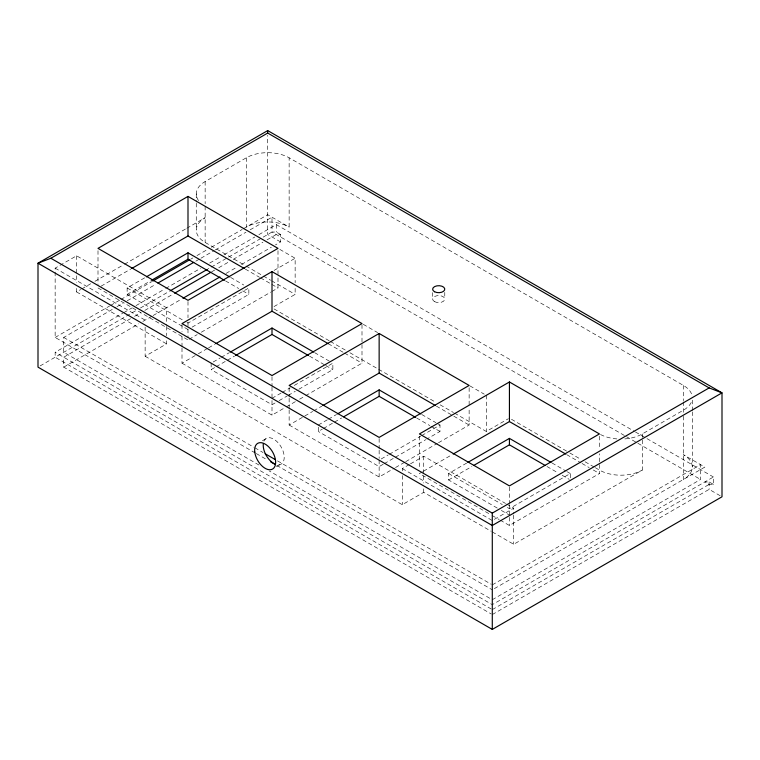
<?xml version="1.0" encoding="UTF-8"?>
<svg xmlns="http://www.w3.org/2000/svg" width="760" height="760" viewBox="0 0 760 760"><rect width="100%" height="100%" fill="white"/><g stroke="black" fill="none" stroke-linecap="round" stroke-linejoin="round"><path stroke-width="0.57" stroke-dasharray="3.8 2.85" d="M255.246 452.969L55.147 337.44L55.147 268.156L76.57 255.787L166.573 307.752L166.573 325.233M198.569 200.621A30.305 17.499 0 0 1 205.143 181.555L246.287 157.805A30.305 17.499 0 0 1 289.142 157.805L683.43 385.443A30.305 17.499 0 0 1 692.047 395.533M76.57 288.42L76.57 291.916L80.655 289.56M81.671 288.971L90.858 283.67M94.943 281.305L123.509 264.812M124.526 264.224L185.754 228.874M186.78 228.285L205.143 217.683A30.305 17.499 0 0 0 205.143 242.43L245.034 265.459M101.07 286.188L130.73 269.059M187.995 329.526L127.139 294.386L127.139 287.954L145.398 277.409M127.139 294.386L150.47 280.915M55.147 337.44L109.611 305.995M110.637 305.406L119.88 300.067M120.916 299.469L151.743 281.675M190.788 259.122L192.85 257.934M196.954 255.569L207.233 249.631M211.346 247.256L242.174 229.463M243.2 228.864L267.71 214.719L289.142 227.088L289.142 157.805M258.989 465.025L63.716 352.288L63.716 337.44L115.938 307.287M116.964 306.698L123.111 303.154M127.205 300.789L155.876 284.231M195.814 261.174L199.909 258.808M200.934 258.219L214.254 250.534M215.27 249.935L245.993 232.199M250.087 229.843L272.004 217.189L272.004 232.037L208.23 268.85M491.264 609.026L55.147 357.238L55.147 352.288L122.711 313.272M123.737 312.683L131.927 307.952M136.021 305.596L164.692 289.037M165.718 288.448L200.526 268.356M209.741 263.036L219.972 257.127M224.067 254.762L254.79 237.025M258.885 234.659L276.288 224.608L634.41 431.376M40.052 365.949L136.562 310.232M140.448 307.99L169.394 291.27M130.464 318.697L63.716 357.238L63.716 367.137L491.255 613.975M134.567 316.331L140.733 312.769M144.837 310.403L173.593 293.797M211.593 271.861L214.671 270.085M218.775 267.71L229.045 261.782M233.159 259.407L262.931 242.221M267.045 239.846L276.288 234.507L280.573 234.507L280.573 241.936L275.433 244.9M63.716 367.137L138.738 323.817M142.851 321.442L152.285 315.998M153.13 315.514L181.906 298.898M226.1 273.381L237.405 266.855M241.518 264.48L271.32 247.275M274.008 270.465L295.146 258.257L295.146 282.739M192.061 327.18L248.852 294.386L248.852 287.954L187.995 323.085L184.956 321.337M145.141 327.113L145.141 356.25L166.573 343.872L166.573 340.375M189.022 339.321L197.201 334.599M201.295 332.243L270.845 292.087M271.861 291.498L277.998 287.954L277.998 276.308M274.008 306.584L295.146 294.386L295.146 287.394M182.001 348.033L182.001 363.175L197.343 354.322M198.36 353.723L207.565 348.412M208.591 347.823L214.728 344.28M213.17 362.007L220.267 357.903M221.284 357.314L229.396 352.63M211.147 363.175L211.147 369.607L215.203 367.27M216.21 366.681L226.357 360.82M227.373 360.24L234.469 356.136M272.004 398.306L281.124 393.043M282.14 392.454L290.253 387.771M294.31 385.424L332.861 363.175L332.861 369.607L296.343 390.688M275.044 402.99L272.004 404.748L211.147 369.607M279.101 400.644L287.213 395.96M288.23 395.371L295.327 391.276M182.001 363.175L272.004 415.131L285.294 407.455M286.32 406.866L295.526 401.555M299.611 399.19L304.731 396.245M305.748 395.647L361.998 363.175L361.998 344.546M289.142 409.897L289.142 425.03L312.664 411.454M313.69 410.865L321.869 406.134M262.428 440.743L267.188 437.998M318.288 425.03L327.417 419.767M328.424 419.178L336.547 414.494M318.288 427.177L318.288 431.462L322.344 429.124M323.361 428.535L333.498 422.683M334.514 422.094L341.61 418M276.431 466.726L280.24 464.531M381.168 458.992L388.274 454.898M389.281 454.309L420.726 436.154M421.743 435.575L440.002 425.03L440.002 431.462L426.816 439.08M383.202 464.255L379.145 466.602L318.288 431.462M384.218 463.676L394.354 457.815M395.371 457.235L425.799 439.66M289.142 425.03L379.145 476.995L394.487 468.141M395.504 467.542L404.709 462.232M405.735 461.643L437.437 443.337M438.463 442.748L469.138 425.03L469.138 407.569M402.287 470.915L402.287 468.578L409.431 464.455M410.447 463.866L423.719 456.209L505.533 503.443M454.499 413.117L486.286 431.462L508.421 418.684M422.493 471.76L419.425 473.527L491.017 514.862M423.519 471.171L452.152 454.632M497.258 508.069L448.571 479.959L448.571 473.527L466.83 462.992M145.141 356.25L402.287 504.706L423.719 492.337L491.216 531.306M448.571 479.959L471.903 466.498M570.285 477.822L570.285 473.527L509.428 508.668L506.388 506.911M494.323 519.365L513.712 508.174L513.712 513.997M624.815 438.919A30.305 17.499 0 0 0 642.285 433.941L683.43 410.181A30.305 17.499 0 0 0 692.047 400.102M500.222 520.172L509.428 525.492L599.431 473.527L599.431 453.739M492.233 531.895L513.712 544.293L642.285 470.07L642.285 438.605M492.29 584.877L700.568 464.626L700.568 479.465L492.29 599.725L269.268 470.962M494.342 588.639L704.852 467.096L683.43 454.727A30.305 17.499 0 0 1 692.047 469.376L691.267 471.627A30.305 17.499 0 0 1 683.43 479.465L683.43 414.798M713.431 484.414L709.146 481.945L704.852 481.945L709.146 484.414L713.431 484.414L713.431 476.995L492.29 604.665L55.147 352.288M492.29 609.615L709.146 484.414M492.29 614.564L709.146 489.364L722 496.793M280.573 234.507L276.288 232.037L272.004 232.037L625.547 436.154M635.436 431.965L713.431 476.995M626.572 436.743L636.851 442.681M637.878 443.27L700.568 479.465M280.573 241.936L267.71 234.507L267.71 135.309M279.803 249.403L295.146 258.257M363.251 324.311L377.606 332.595M469.88 385.871L484.234 394.155M246.05 266.048L262.418 275.49M263.435 276.079L270.598 280.212M271.624 280.81L295.146 294.386M511.47 419.283L568.746 452.352M569.772 452.941L581.02 459.439M585.114 461.795L594.311 467.115M595.336 467.704L599.431 470.07A30.305 17.499 0 0 0 642.285 470.07M245.271 269.059L259.587 277.324M260.613 277.913L270.845 283.822M271.861 284.411L277.998 287.954M566.703 454.632L581.02 462.897M582.046 463.495L589.2 467.628M593.294 469.984L599.431 473.527M230.603 277.409L243.789 285.028M552.026 462.992L566.228 471.19M567.245 471.77L570.285 473.527M225.53 280.915L238.716 288.534M242.773 290.871L248.852 294.386M274.047 308.93L329.412 340.898M330.438 341.487L345.819 350.369M349.923 352.735L377.606 368.724M378.632 369.312L436.05 402.458M440.144 404.833L453.473 412.528M546.953 466.498L558.115 472.938M562.172 475.276L569.269 479.38M328.253 343.691L343.587 352.545M344.613 353.134L361.998 363.175M436.411 406.134L452.779 415.587M453.805 416.176L469.138 425.03M314.602 352.63L330.828 362.007M421.743 414.494L435.945 422.693M436.952 423.272L440.002 425.03M309.529 356.136L324.738 364.923M325.755 365.512L332.861 369.607M416.67 418L429.856 425.609M430.873 426.198L440.002 431.462M506.559 504.032L513.712 508.174M127.139 287.954L183.939 320.748M448.571 473.527L502.331 504.564M501.315 510.416L509.428 515.1M98.002 287.954L187.995 339.919M492.043 515.451L499.206 519.583M55.147 268.156L145.141 320.122L145.141 322.449M402.287 468.578L492.29 520.543M76.57 291.916L166.573 343.872M63.716 337.44L253.849 447.212M254.876 447.811L263.093 452.551M277.485 460.864L491.255 584.278M256.272 453.558L266.532 459.486M276.792 465.414L492.29 589.827M709.146 481.945L709.146 489.364M692.303 400.159L692.303 410.733M692.303 411.91L692.303 467.096M683.43 385.443L683.43 400.71M683.43 401.878L683.43 413.706M642.285 433.941L642.285 437.437M599.431 436.269L599.431 449.094M513.712 515.166L513.712 544.293M509.428 487.065L509.428 503.367M509.428 504.536L509.428 516.173M509.428 517.341L509.428 525.492M486.286 395.342L486.286 431.462M469.138 387.771L469.138 406.401M444.771 292.363L444.771 298.965M432.659 292.619L432.659 299.212M423.719 456.209L423.719 474.858M423.719 476.016L423.719 483.008M423.719 488.841L423.719 492.337M419.425 436.269L419.425 468.873M402.287 475.57L402.287 504.706M379.145 438.567L379.145 449.046M379.145 450.214L379.145 458.365M379.145 460.17L379.145 476.995M361.998 324.748L361.998 343.377M289.142 387.771L289.142 397.09M289.142 398.249L289.142 408.728M277.998 250.695L277.998 275.148M276.288 224.608L276.288 232.037M272.004 376.713L272.004 386.023M272.004 387.191L272.004 415.131M246.287 157.805L246.287 227.088A30.305 17.499 0 0 1 259.873 222.556L263.758 222.11A30.305 17.499 0 0 1 289.142 227.088M205.143 181.555L205.143 203.699M205.143 206.302L205.143 242.43M196.27 193.933L196.27 202.084M196.27 203.252L196.27 230.052M187.995 301.492L187.995 317.794M187.995 322.449L187.995 337.582M182.001 324.748L182.001 331.731M182.001 336.395L182.001 346.873M166.573 326.391L166.573 335.72M98.002 250.695L98.002 284.459M76.57 255.787L76.57 282.587M263.948 441.17A14.848 8.569 60 0 1 281.019 446.766A14.848 8.569 60 0 1 277.885 464.797M616.901 438.919A30.305 17.499 0 0 1 600.381 434.463M434.587 301.653A6.061 3.496 0 0 0 444.619 299.877A6.061 3.496 0 0 0 436.933 295.745A6.061 3.496 0 0 0 434.587 301.653"/><path stroke-width="1.14" d="M267.71 130.587L38 263.207L38 367.137L492.29 629.413L722 496.793L722 392.863L267.71 130.587L267.71 133.057L709.146 387.913L722 392.863L492.29 525.492L38 263.207L50.853 258.257L267.71 133.057M187.995 196.403L98.002 248.368L187.995 300.323L277.998 248.368L187.995 196.403L187.995 235.989L131.746 268.47M146.414 276.83L187.995 252.823L229.586 276.83M151.487 280.335L187.995 259.255L224.513 280.335M152.769 281.077L189.762 259.72M157.928 283.052L193.772 262.352M170.25 290.776L207.357 269.353M174.619 293.208L210.567 272.451M182.932 298.3L219.934 276.944M272.004 271.624L182.001 323.589L272.004 375.544L361.998 323.589L272.004 271.624L272.004 311.21L328.253 343.691M215.755 343.691L272.004 311.21M230.413 352.051L272.004 328.035L313.585 352.051M235.486 355.556L272.004 334.476L308.512 355.556M379.145 333.478L289.142 385.443L379.145 437.399L469.138 385.443L379.145 333.478L379.145 373.074L322.895 405.545M337.554 413.905L379.145 389.899L420.726 413.905M343.644 416.822L379.145 396.33L415.653 417.411M509.428 381.976L419.425 433.941L509.428 485.897L599.431 433.941L509.428 381.976L509.428 421.572L453.178 454.043M467.846 462.403L509.428 438.397L551.019 462.403M473.926 465.32L509.428 444.828L544.929 465.32M50.853 258.257L492.29 513.114L709.146 387.913M187.995 235.989L244.255 268.47M509.428 421.572L565.678 454.043M379.145 373.074L435.394 405.545M265.154 453.739L275.433 459.676M270.636 461.852L274.74 464.227M509.428 438.397L509.428 444.828M492.29 513.114L492.29 629.413M379.145 389.899L379.145 396.33M272.004 328.035L272.004 334.476M187.995 252.823L187.995 259.255M275.253 464.141A14.848 8.569 60 0 1 263.283 443.849M434.587 291.755A6.061 3.496 0 0 0 444.619 289.978A6.061 3.496 0 0 0 436.933 285.845A6.061 3.496 0 0 0 434.587 291.755M254.752 451.991A14.848 8.569 60 0 0 271.672 469.471A14.848 8.569 60 0 0 269.002 447.165A14.848 8.569 60 0 0 254.752 451.991"/></g></svg>
